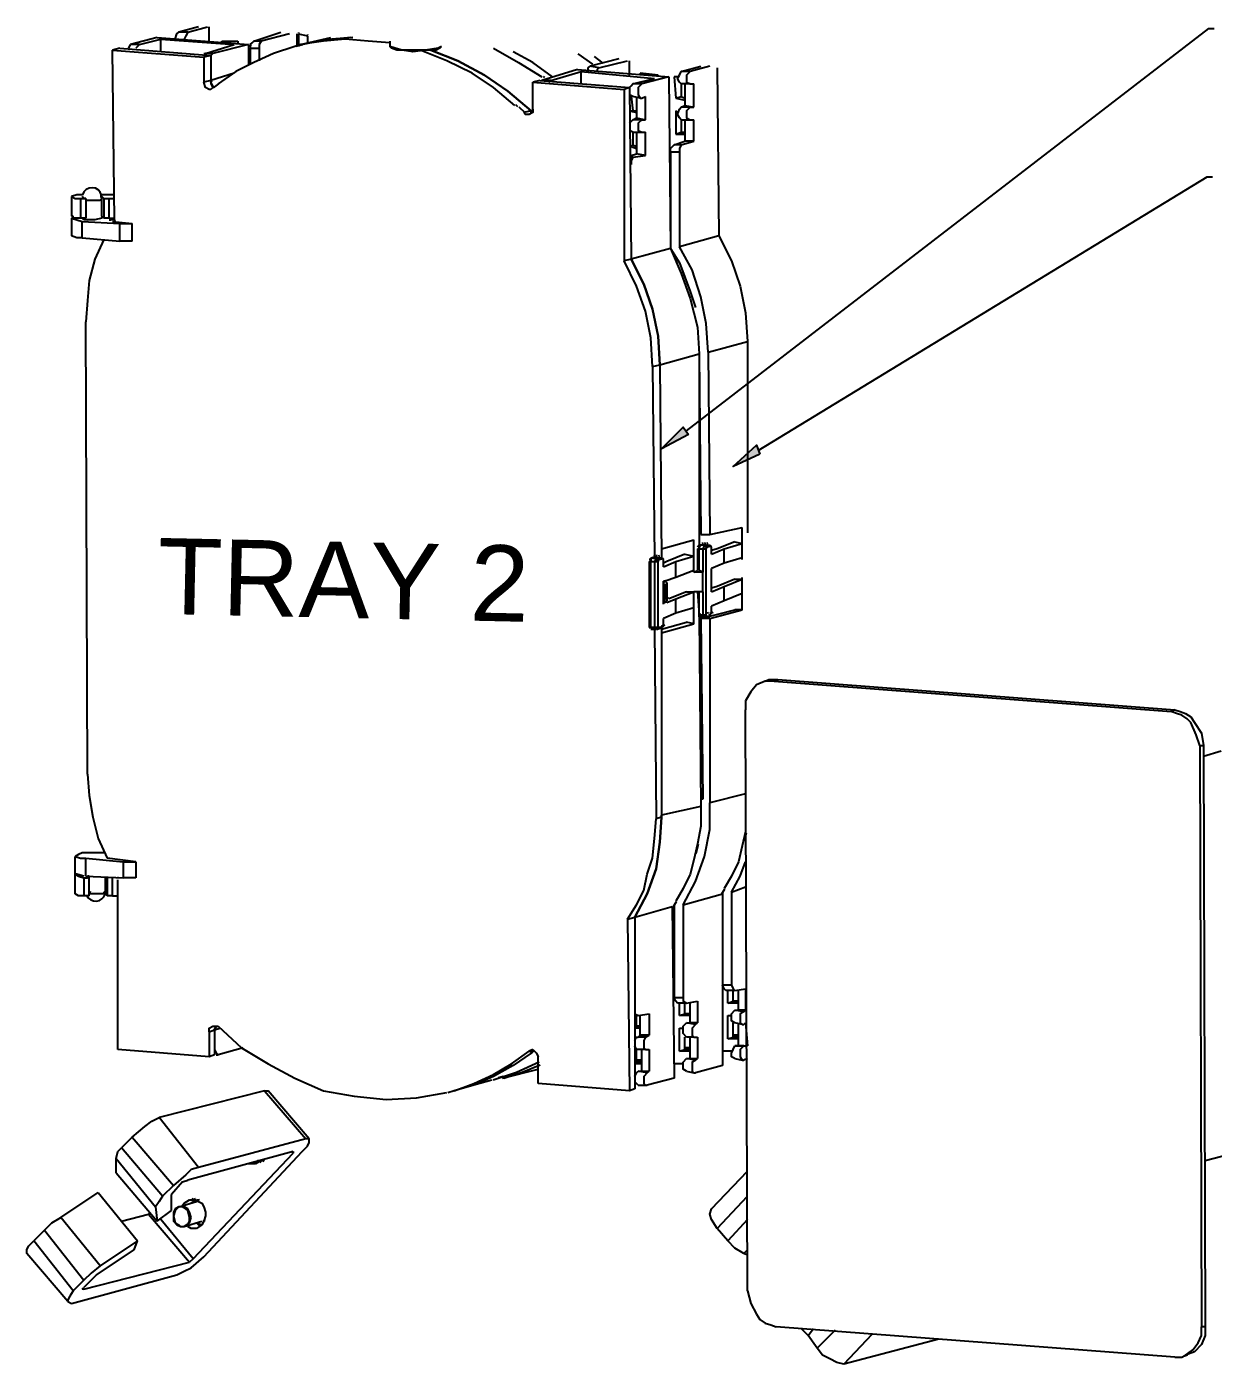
# Model space of a CAD drawing. Header units: inches. Extents: x 12170288 to 12174436, y -6358 to -3178.
# Drawn here: x 12172236.4 to 12172468.9, y -5588.9 to -5326.7 of the extents above; entities that cross this region are included whole.
import ezdxf

# ---------------------------------------------------------------- set-up
doc = ezdxf.new("R2010")
doc.units = ezdxf.units.IN
doc.header["$MEASUREMENT"] = 0
doc.layers.add('FDT STRUCTURE', color=7, linetype='Continuous')
doc.styles.get("Standard").update_dxf_attribs({"font": 'arial.ttf'})

msp = doc.modelspace()

# ---------------------------------------------------------------- hatches: boundary and pattern name
at = {"layer": 'FDT STRUCTURE'}
h = msp.add_hatch(color=1, dxfattribs=at)
h.dxf.hatch_style = 2
h.paths.add_polyline_path([(12172366.07, -5406.64), (12172360.82, -5409.45), (12172365.02, -5405.24)])
h = msp.add_hatch(color=3, dxfattribs=at)
h.dxf.hatch_style = 2
h.paths.add_polyline_path([(12172380.09, -5410.5), (12172374.84, -5412.95), (12172379.39, -5408.75)])

# ---------------------------------------------------------------- linework, layer by layer
for points in [[(12172261.99, -5328.84), (12172256.73, -5330.24)], [(12172258.48, -5330.24), (12172262.69, -5329.19)], [(12172261.99, -5328.84), (12172279.86, -5330.24)], [(12172262.69, -5331.65), (12172262.69, -5329.19)], [(12172262.69, -5329.19), (12172277.06, -5330.24)], [(12172265.49, -5329.19), (12172265.84, -5328.14), (12172266.19, -5327.79)], [(12172270.05, -5326.74), (12172266.19, -5327.79)], [(12172267.95, -5327.79), (12172266.19, -5327.79)], [(12172267.95, -5327.79), (12172267.6, -5328.49), (12172267.25, -5329.19)], [(12172267.95, -5327.79), (12172271.8, -5326.74)], [(12172272.15, -5329.54), (12172272.15, -5326.74)], [(12172280.91, -5329.54), (12172286.17, -5327.79)], [(12172287.92, -5328.14), (12172282.32, -5329.54)], [(12172289.32, -5328.14), (12172289.32, -5330.59)], [(12172289.68, -5327.89), (12172289.68, -5327.98)], [(12172289.68, -5328.14), (12172291.43, -5328.49)], [(12172289.68, -5328.14), (12172289.68, -5330.59)], [(12172290.03, -5330.24), (12172295.98, -5328.84)], [(12172307.55, -5329.89), (12172303.34, -5329.54), (12172298.79, -5329.19), (12172294.58, -5329.54), (12172290.03, -5330.24)], [(12172299.92, -5328.87), (12172295.17, -5329.3), (12172290.5, -5330.25)], [(12172300.28, -5328.86), (12172295.35, -5329.27), (12172290.51, -5330.25)], [(12172291.43, -5328.24), (12172291.43, -5328.33)], [(12172291.43, -5328.49), (12172291.43, -5329.89)], [(12172254.63, -5330.94), (12172253.23, -5331.3)], [(12172253.58, -5364.59), (12172253.23, -5331.3)], [(12172253.23, -5331.3), (12172271.1, -5332.7)], [(12172254.63, -5330.94), (12172272.5, -5332.35)], [(12172256.38, -5330.94), (12172256.73, -5330.24)], [(12172258.48, -5330.24), (12172256.73, -5330.24)], [(12172258.48, -5330.24), (12172258.13, -5330.59), (12172257.78, -5330.94)], [(12172271.45, -5332), (12172277.06, -5330.24)], [(12172279.86, -5330.24), (12172272.85, -5332)], [(12172288.97, -5330.59), (12172284.77, -5332), (12172280.91, -5333.75), (12172277.41, -5335.5), (12172273.9, -5337.95)], [(12172274.61, -5329.54), (12172277.76, -5329.54)], [(12172274.61, -5329.89), (12172274.61, -5329.54)], [(12172275.66, -5329.89), (12172275.66, -5329.54)], [(12172276.36, -5329.89), (12172276.36, -5329.54)], [(12172277.76, -5329.54), (12172277.76, -5329.89)], [(12172279.86, -5330.24), (12172279.86, -5334.1)], [(12172280.21, -5330.24), (12172280.56, -5329.89), (12172280.91, -5329.54)], [(12172280.26, -5330.27), (12172280.21, -5330.78)], [(12172280.21, -5330.94), (12172281.97, -5330.94)], [(12172280.21, -5330.94), (12172280.21, -5334.1)], [(12172282.32, -5329.54), (12172280.91, -5329.54)], [(12172282.32, -5329.54), (12172281.97, -5330.24), (12172281.97, -5330.94)], [(12172281.97, -5330.94), (12172281.97, -5333.4)], [(12172290.21, -5330.25), (12172288.94, -5330.61)], [(12172290.43, -5330.29), (12172289.16, -5330.6)], [(12172307.55, -5329.54), (12172307.55, -5330.59)], [(12172307.9, -5330.94), (12172307.55, -5330.59)], [(12172317.01, -5330.94), (12172314.56, -5331.3), (12172312.1, -5331.3), (12172310, -5331.3), (12172308.6, -5330.94), (12172307.55, -5330.59)], [(12172316.66, -5331.3), (12172314.56, -5331.3), (12172312.1, -5331.65), (12172310, -5331.3), (12172308.95, -5331.3), (12172307.9, -5330.94)], [(12172332.08, -5342.16), (12172327.87, -5338.65), (12172323.67, -5335.85), (12172318.76, -5333.4), (12172313.51, -5331.3)], [(12172315.61, -5331.3), (12172320.87, -5333.4), (12172326.12, -5336.2), (12172330.68, -5339.36), (12172335.23, -5343.21)], [(12172335.23, -5343.21), (12172330.68, -5339.36), (12172326.12, -5336.2), (12172320.87, -5333.4), (12172315.61, -5331.3)], [(12172317.36, -5330.94), (12172316.66, -5331.3)], [(12172317.71, -5330.59), (12172317.01, -5330.94)], [(12172317.36, -5330.94), (12172317.71, -5330.59)], [(12172327.87, -5330.94), (12172332.78, -5333.75), (12172337.34, -5336.55)], [(12172339.44, -5336.55), (12172335.58, -5333.75), (12172331.73, -5331.65)], [(12172271.1, -5332), (12172271.45, -5332)], [(12172272.5, -5332.35), (12172271.1, -5332.7)], [(12172271.1, -5332.7), (12172271.1, -5337.6)], [(12172272.85, -5332), (12172271.45, -5332)], [(12172272.85, -5332), (12172272.5, -5332.35)], [(12172272.5, -5332.35), (12172272.5, -5337.25)], [(12172272.5, -5332.35), (12172272.5, -5333.4)], [(12172347.35, -5334.07), (12172344.49, -5332.07)], [(12172346.45, -5335.5), (12172346.45, -5334.8), (12172346.8, -5334.45)], [(12172352.41, -5333.05), (12172346.8, -5334.45)], [(12172348.55, -5334.8), (12172346.8, -5334.45)], [(12172349.39, -5333.85), (12172347.65, -5332.6)], [(12172348.55, -5334.8), (12172354.16, -5333.4)], [(12172354.51, -5336.2), (12172354.51, -5333.4)], [(12172364.67, -5335.5), (12172368.53, -5334.45)], [(12172370.28, -5334.45), (12172366.42, -5335.5)], [(12172277.06, -5335.85), (12172272.5, -5337.25)], [(12172272.5, -5337.15), (12172272.59, -5337.58)], [(12172344.35, -5335.15), (12172337.34, -5337.25)], [(12172337.94, -5336.66), (12172337.67, -5336.46)], [(12172339.09, -5337.25), (12172345.05, -5335.5)], [(12172344.35, -5335.15), (12172362.22, -5336.55)], [(12172345.05, -5335.5), (12172359.42, -5336.9)], [(12172345.05, -5337.95), (12172345.05, -5335.5)], [(12172348.55, -5334.8), (12172348.2, -5335.15), (12172348.2, -5335.5)], [(12172355.21, -5337.95), (12172359.42, -5336.9)], [(12172360.12, -5336.2), (12172356.61, -5335.85)], [(12172356.61, -5335.85), (12172356.61, -5336.2)], [(12172362.22, -5336.55), (12172356.96, -5337.95)], [(12172358.01, -5335.85), (12172358.01, -5336.2)], [(12172360.12, -5336.55), (12172360.12, -5336.2)], [(12172362.22, -5336.55), (12172362.57, -5370.2)], [(12172363.97, -5336.55), (12172363.27, -5336.55)], [(12172363.27, -5336.55), (12172363.62, -5340.76)], [(12172363.97, -5336.9), (12172364.32, -5336.2), (12172364.67, -5335.5)], [(12172364.67, -5337.95), (12172364.32, -5337.6), (12172363.97, -5336.9)], [(12172366.42, -5335.5), (12172364.67, -5335.5)], [(12172366.42, -5335.5), (12172365.72, -5336.2), (12172365.72, -5336.9)], [(12172365.72, -5336.9), (12172365.72, -5337.6), (12172366.42, -5337.95)], [(12172371.68, -5334.8), (12172372.03, -5367.74)], [(12172272.5, -5337.25), (12172271.1, -5337.6)], [(12172272.5, -5339.01), (12172272.15, -5339.01), (12172271.45, -5338.65), (12172271.1, -5337.6)], [(12172272.5, -5337.25), (12172272.5, -5337.95), (12172272.85, -5338.65)], [(12172272.85, -5338.3), (12172272.5, -5337.6)], [(12172272.85, -5338.65), (12172272.5, -5339.01)], [(12172273.2, -5338.65), (12172272.85, -5338.3)], [(12172273.98, -5337.9), (12172272.97, -5338.68)], [(12172273.08, -5338.47), (12172273.29, -5338.58)], [(12172336.99, -5337.25), (12172335.58, -5337.6)], [(12172335.58, -5337.6), (12172353.46, -5339.01)], [(12172335.58, -5342.86), (12172335.58, -5337.6)], [(12172336.99, -5337.25), (12172354.51, -5338.65)], [(12172339.09, -5337.25), (12172337.34, -5337.25)], [(12172339.09, -5337.25), (12172338.74, -5337.6)], [(12172354.51, -5338.65), (12172353.46, -5339.01)], [(12172353.46, -5339.01), (12172353.46, -5372.65)], [(12172354.51, -5338.65), (12172354.86, -5338.3)], [(12172354.51, -5338.65), (12172354.86, -5372.3)], [(12172354.86, -5338.3), (12172355.21, -5337.95)], [(12172356.96, -5337.95), (12172355.21, -5337.95)], [(12172356.96, -5337.95), (12172356.26, -5338.65), (12172356.26, -5339.36)], [(12172356.26, -5339.36), (12172356.26, -5340.06), (12172356.61, -5340.76)], [(12172366.42, -5337.95), (12172364.67, -5337.95)], [(12172364.67, -5337.95), (12172364.67, -5340.41)], [(12172365.37, -5337.95), (12172365.37, -5342.16)], [(12172366.42, -5337.95), (12172367.13, -5337.95)], [(12172367.13, -5342.51), (12172367.13, -5337.95)], [(12172332.66, -5342.43), (12172332.26, -5342.07)], [(12172355.21, -5340.41), (12172354.51, -5340.06)], [(12172354.86, -5340.41), (12172355.21, -5343.21)], [(12172356.61, -5340.76), (12172355.21, -5340.41)], [(12172355.91, -5340.41), (12172355.91, -5344.61)], [(12172356.61, -5340.76), (12172356.96, -5340.76)], [(12172356.96, -5340.76), (12172357.66, -5340.41)], [(12172357.66, -5344.96), (12172357.66, -5340.41)], [(12172363.62, -5340.76), (12172364.67, -5340.41)], [(12172363.62, -5340.76), (12172365.37, -5341.11)], [(12172364.67, -5340.41), (12172365.37, -5340.76)], [(12172364.67, -5342.51), (12172365.37, -5342.16)], [(12172365.37, -5342.16), (12172367.13, -5342.51)], [(12172334.06, -5343.59), (12172332.89, -5342.52)], [(12172335.23, -5343.21), (12172333.83, -5343.56)], [(12172334.88, -5343.91), (12172334.18, -5343.91), (12172333.83, -5343.56)], [(12172335.58, -5342.86), (12172335.58, -5343.56), (12172334.88, -5343.91)], [(12172335.58, -5343.21), (12172335.23, -5343.21)], [(12172335.23, -5343.21), (12172335.23, -5343.56)], [(12172335.23, -5343.56), (12172335.23, -5343.21)], [(12172354.51, -5343.21), (12172355.21, -5343.21)], [(12172354.51, -5343.21), (12172355.91, -5343.56)], [(12172354.51, -5345.66), (12172354.86, -5345.31), (12172355.21, -5344.96)], [(12172355.21, -5343.21), (12172355.91, -5343.21)], [(12172355.21, -5344.96), (12172355.91, -5344.61)], [(12172356.96, -5344.96), (12172355.21, -5344.96)], [(12172355.91, -5344.61), (12172357.66, -5344.96)], [(12172356.96, -5344.96), (12172356.26, -5345.66), (12172356.26, -5346.36)], [(12172356.96, -5344.96), (12172357.66, -5344.96)], [(12172363.97, -5343.56), (12172363.62, -5343.21)], [(12172363.62, -5343.21), (12172363.62, -5347.77)], [(12172363.97, -5343.91), (12172364.32, -5342.86), (12172364.67, -5342.51)], [(12172364.67, -5344.96), (12172364.32, -5344.61), (12172363.97, -5343.91)], [(12172366.42, -5342.51), (12172364.67, -5342.51)], [(12172364.67, -5344.96), (12172366.42, -5344.96)], [(12172364.67, -5344.96), (12172364.67, -5347.42)], [(12172365.37, -5344.96), (12172365.37, -5349.17)], [(12172366.42, -5342.51), (12172365.72, -5343.21), (12172365.72, -5343.91)], [(12172365.72, -5343.91), (12172365.72, -5344.61), (12172366.42, -5344.96)], [(12172366.42, -5342.51), (12172367.13, -5342.51)], [(12172366.42, -5344.96), (12172367.13, -5344.96)], [(12172367.13, -5349.17), (12172367.13, -5344.96)], [(12172355.21, -5347.42), (12172354.51, -5347.07)], [(12172355.21, -5347.42), (12172356.96, -5347.42)], [(12172355.21, -5347.42), (12172355.21, -5349.87)], [(12172355.91, -5347.42), (12172355.91, -5351.62)], [(12172356.26, -5346.36), (12172356.26, -5347.07), (12172356.96, -5347.42)], [(12172356.96, -5347.42), (12172357.66, -5347.42)], [(12172357.66, -5351.97), (12172357.66, -5347.42)], [(12172363.62, -5347.77), (12172364.67, -5347.42)], [(12172364.67, -5347.42), (12172365.37, -5347.42)], [(12172354.86, -5350.22), (12172355.21, -5349.87)], [(12172354.86, -5350.22), (12172355.91, -5350.57)], [(12172355.21, -5349.87), (12172355.91, -5350.22)], [(12172362.57, -5351.27), (12172362.57, -5350.57), (12172363.27, -5349.87)], [(12172363.27, -5349.87), (12172365.37, -5349.17)], [(12172364.67, -5349.87), (12172363.27, -5349.87)], [(12172363.62, -5347.77), (12172365.37, -5347.77)], [(12172364.67, -5349.87), (12172364.32, -5350.57), (12172364.32, -5351.27)], [(12172364.67, -5349.87), (12172367.13, -5349.17)], [(12172367.13, -5349.17), (12172365.37, -5349.17)], [(12172354.86, -5351.97), (12172355.91, -5351.62)], [(12172355.21, -5352.32), (12172354.86, -5352.32)], [(12172355.21, -5352.32), (12172354.86, -5353.02), (12172354.86, -5353.72)], [(12172355.21, -5352.32), (12172357.66, -5351.97)], [(12172357.66, -5351.97), (12172355.91, -5351.62)], [(12172362.57, -5351.27), (12172364.32, -5351.27)], [(12172362.57, -5351.27), (12172362.57, -5370.2)], [(12172364.32, -5351.27), (12172364.32, -5369.85)], [(12172247.27, -5359.68), (12172246.22, -5359.68), (12172245.17, -5360.03)], [(12172245.17, -5360.03), (12172245.17, -5363.89)], [(12172245.17, -5360.03), (12172245.87, -5360.38), (12172246.92, -5360.38)], [(12172246.92, -5360.38), (12172246.92, -5364.24)], [(12172246.92, -5360.38), (12172247.97, -5360.38)], [(12172247.62, -5360.38), (12172247.27, -5360.03)], [(12172247.35, -5359.66), (12172247.32, -5359.78)], [(12172251.06, -5359.73), (12172250.81, -5359.15), (12172250.39, -5358.7), (12172249.85, -5358.4), (12172249.23, -5358.28), (12172248.61, -5358.37), (12172248.06, -5358.65), (12172247.62, -5359.09), (12172247.35, -5359.66)], [(12172247.97, -5360.38), (12172247.62, -5360.38)], [(12172247.97, -5360.38), (12172247.97, -5364.24)], [(12172247.97, -5360.73), (12172250.77, -5360.73)], [(12172248.04, -5360.69), (12172248.26, -5360.71)], [(12172253.58, -5359.68), (12172250.77, -5359.68)], [(12172250.77, -5360.03), (12172251.12, -5360.03)], [(12172250.77, -5360.73), (12172251.12, -5360.38)], [(12172251.12, -5360.12), (12172251.06, -5359.73)], [(12172251.12, -5363.89), (12172251.12, -5360.03)], [(12172251.12, -5360.03), (12172251.48, -5360.38)], [(12172251.48, -5360.38), (12172251.48, -5364.24)], [(12172251.48, -5360.38), (12172252.53, -5360.38)], [(12172252.53, -5364.24), (12172252.53, -5360.38)], [(12172252.53, -5360.38), (12172253.58, -5360.38)], [(12172245.52, -5363.89), (12172245.17, -5363.89)], [(12172245.17, -5364.24), (12172245.17, -5367.74)], [(12172245.52, -5364.24), (12172245.17, -5364.24)], [(12172245.17, -5364.24), (12172246.22, -5364.59), (12172247.27, -5364.94)], [(12172245.52, -5364.24), (12172245.52, -5363.89)], [(12172246.92, -5364.24), (12172245.52, -5364.24)], [(12172247.97, -5364.24), (12172246.92, -5364.24)], [(12172247.62, -5364.59), (12172247.27, -5364.24)], [(12172247.27, -5368.09), (12172247.27, -5364.94)], [(12172247.27, -5364.94), (12172254.63, -5365.29)], [(12172247.97, -5364.59), (12172247.62, -5364.59)], [(12172251.12, -5364.24), (12172249.72, -5364.59), (12172247.97, -5364.59)], [(12172248, -5364.54), (12172248.26, -5364.57)], [(12172251.12, -5363.89), (12172251.12, -5364.24)], [(12172251.48, -5364.24), (12172251.12, -5363.89)], [(12172252.53, -5364.24), (12172251.48, -5364.24)], [(12172252.53, -5364.24), (12172253.58, -5364.24)], [(12172253.58, -5364.59), (12172252.53, -5364.59)], [(12172252.53, -5364.59), (12172252.88, -5364.59)], [(12172252.88, -5364.24), (12172252.88, -5364.59)], [(12172252.88, -5364.24), (12172252.88, -5364.59)], [(12172252.88, -5364.59), (12172252.88, -5364.24)], [(12172253.23, -5364.94), (12172257.08, -5365.29)], [(12172253.71, -5364.58), (12172253.48, -5364.95)], [(12172254.63, -5365.29), (12172257.08, -5365.29)], [(12172254.63, -5368.79), (12172254.63, -5365.29)], [(12172257.08, -5368.79), (12172257.08, -5365.29)], [(12172247.27, -5368.09), (12172246.22, -5368.09), (12172245.17, -5367.74)], [(12172247.27, -5368.09), (12172254.63, -5368.79)], [(12172251.48, -5368.44), (12172249.72, -5372.3), (12172248.67, -5376.5), (12172248.32, -5380.36), (12172247.97, -5384.56)], [(12172372.03, -5367.74), (12172364.32, -5369.85)], [(12172372.03, -5367.74), (12172374.49, -5372.65), (12172376.24, -5377.56), (12172377.29, -5382.81), (12172377.64, -5388.42)], [(12172257.08, -5368.79), (12172254.63, -5368.79)], [(12172362.57, -5370.2), (12172354.86, -5372.3)], [(12172362.57, -5370.2), (12172364.32, -5373), (12172365.37, -5375.8), (12172366.42, -5378.61), (12172367.48, -5381.76)], [(12172362.57, -5370.2), (12172364.67, -5375.1), (12172366.42, -5380.01), (12172367.83, -5385.62), (12172368.18, -5390.87)], [(12172369.93, -5390.52), (12172369.58, -5384.92), (12172368.53, -5379.66), (12172366.78, -5374.4), (12172364.32, -5369.85)], [(12172354.86, -5372.3), (12172353.46, -5372.65)], [(12172359.07, -5393.33), (12172358.71, -5387.72), (12172357.66, -5382.46), (12172355.91, -5377.56), (12172353.46, -5372.65)], [(12172354.86, -5372.3), (12172357.31, -5377.21), (12172359.07, -5382.11), (12172360.12, -5387.37), (12172360.47, -5392.98)], [(12172360.47, -5392.98), (12172360.12, -5387.37), (12172359.07, -5382.11), (12172357.31, -5377.21), (12172354.86, -5372.3)], [(12172248.32, -5473.23), (12172247.97, -5384.56)], [(12172368.51, -5442), (12172368.59, -5442.03)], [(12172381.14, -5455.01), (12172379.39, -5455.71), (12172378.34, -5457.11), (12172377.29, -5458.86), (12172377.29, -5460.61)], [(12172381.14, -5455.01), (12172381.84, -5454.66)], [(12172382.9, -5455.01), (12172381.14, -5455.01)], [(12172381.84, -5454.66), (12172383.6, -5454.66)], [(12172382.9, -5455.01), (12172383.6, -5454.66)], [(12172382.9, -5455.01), (12172460.7, -5460.96)], [(12172383.6, -5454.66), (12172461.4, -5460.61)], [(12172377.64, -5574.51), (12172377.29, -5460.61)], [(12172461.4, -5460.61), (12172460.7, -5460.96)], [(12172466.3, -5467.62), (12172465.6, -5465.52), (12172464.55, -5463.07), (12172463.85, -5462.37), (12172462.8, -5461.66), (12172461.75, -5461.31), (12172460.7, -5460.96)], [(12172461.4, -5460.61), (12172462.45, -5460.96), (12172463.5, -5461.31), (12172464.55, -5462.02), (12172465.25, -5463.07), (12172466.66, -5465.17), (12172467.01, -5467.62)], [(12172466.3, -5467.62), (12172467.01, -5467.62)], [(12172466.3, -5467.62), (12172466.66, -5581.52)], [(12172467.01, -5467.62), (12172467.36, -5581.52)], [(12172467.01, -5469.73), (12172470.51, -5468.67)], [(12172248.32, -5473.23), (12172248.67, -5477.44), (12172249.37, -5481.64), (12172250.42, -5485.85), (12172252.18, -5489.7)], [(12172360.82, -5481.64), (12172360.82, -5481.29)], [(12172365.02, -5498.81), (12172367.48, -5494.26), (12172369.23, -5489.35), (12172370.28, -5484.09), (12172370.28, -5478.84)], [(12172368.53, -5479.54), (12172368.53, -5483.39), (12172367.83, -5486.9)], [(12172360.82, -5481.64), (12172360.47, -5486.55), (12172359.77, -5491.8), (12172358.01, -5496.71), (12172355.56, -5501.27)], [(12172355.56, -5501.27), (12172358.01, -5496.71), (12172359.77, -5491.8), (12172360.47, -5486.55), (12172360.82, -5481.64)], [(12172359.07, -5489.7), (12172359.42, -5485.85), (12172359.77, -5481.99)], [(12172377.29, -5484.44), (12172376.59, -5487.25), (12172375.89, -5490.4), (12172374.49, -5493.21), (12172373.08, -5495.66)], [(12172377.06, -5486.31), (12172377.47, -5484.71)], [(12172251.83, -5488.65), (12172248.67, -5488.65), (12172247.27, -5488.65), (12172246.57, -5489), (12172245.87, -5489.35)], [(12172367.83, -5486.9), (12172367.13, -5490.05), (12172366.42, -5492.86), (12172365.02, -5495.66), (12172363.62, -5498.11)], [(12172367.6, -5488.77), (12172368.06, -5486.93)], [(12172245.87, -5492.51), (12172245.87, -5489.35)], [(12172245.87, -5489.35), (12172246.92, -5489.7), (12172247.97, -5489.7)], [(12172247.97, -5489.7), (12172255.33, -5490.4)], [(12172247.97, -5493.21), (12172247.97, -5489.7)], [(12172257.78, -5490.4), (12172252.18, -5489.7)], [(12172255.33, -5490.4), (12172257.78, -5490.4)], [(12172255.33, -5490.4), (12172255.33, -5493.56)], [(12172257.78, -5490.4), (12172257.78, -5493.56)], [(12172354.16, -5501.62), (12172355.91, -5498.81), (12172357.31, -5496.01), (12172358.01, -5492.86), (12172359.07, -5489.7)], [(12172374.49, -5496.36), (12172376.24, -5493.21), (12172377.29, -5490.4)], [(12172245.87, -5492.86), (12172245.87, -5492.51)], [(12172245.87, -5496.71), (12172245.87, -5492.86)], [(12172246.22, -5492.86), (12172245.87, -5492.86)], [(12172246.22, -5492.86), (12172245.87, -5492.86)], [(12172245.87, -5492.86), (12172246.57, -5493.21), (12172247.62, -5493.56)], [(12172247.62, -5493.21), (12172246.22, -5492.86)], [(12172247.62, -5493.56), (12172247.62, -5497.06)], [(12172247.62, -5493.56), (12172248.32, -5493.56)], [(12172247.97, -5493.21), (12172255.33, -5493.56)], [(12172248.67, -5493.21), (12172248.32, -5493.21)], [(12172248.32, -5493.56), (12172248.67, -5493.21)], [(12172248.67, -5497.06), (12172248.67, -5493.21)], [(12172251.83, -5496.71), (12172251.83, -5493.56)], [(12172252.18, -5493.56), (12172252.18, -5497.06)], [(12172253.23, -5497.06), (12172253.23, -5493.56)], [(12172254.12, -5493.34), (12172254.22, -5493.51)], [(12172254.28, -5527.2), (12172254.28, -5493.91)], [(12172257.78, -5493.56), (12172255.33, -5493.56)], [(12172247.62, -5497.06), (12172246.57, -5497.06), (12172245.87, -5496.71)], [(12172248.67, -5497.06), (12172247.62, -5497.06)], [(12172248.18, -5497.06), (12172248.52, -5497.53), (12172248.97, -5497.87), (12172249.5, -5498.07), (12172250.07, -5498.1), (12172250.64, -5497.97), (12172251.12, -5497.67), (12172251.5, -5497.25), (12172251.75, -5496.73)], [(12172251.48, -5496.71), (12172248.67, -5496.71)], [(12172248.74, -5496.32), (12172248.96, -5496.34)], [(12172251.83, -5496.36), (12172251.48, -5496.36)], [(12172251.48, -5496.36), (12172251.48, -5496.71)], [(12172251.83, -5496.71), (12172251.48, -5496.71)], [(12172251.75, -5496.73), (12172251.81, -5496.44)], [(12172252.18, -5497.06), (12172251.83, -5496.71)], [(12172252.53, -5497.06), (12172252.18, -5497.06)], [(12172253.23, -5497.06), (12172252.53, -5497.06)], [(12172253.23, -5497.06), (12172254.28, -5497.06)], [(12172365.02, -5498.81), (12172372.73, -5496.71)], [(12172372.61, -5496.71), (12172373.22, -5495.7)], [(12172372.73, -5496.36), (12172372.73, -5514.58)], [(12172372.73, -5496.71), (12172372.73, -5530.35)], [(12172374.49, -5496.36), (12172377.29, -5495.31)], [(12172374.49, -5496.36), (12172374.49, -5514.58)], [(12172355.56, -5501.27), (12172362.92, -5499.16)], [(12172362.92, -5499.16), (12172363.27, -5532.81)], [(12172363.14, -5499.17), (12172363.76, -5498.16)], [(12172363.27, -5498.81), (12172363.27, -5517.04)], [(12172365.02, -5498.81), (12172365.02, -5517.04)], [(12172354.16, -5501.62), (12172355.56, -5501.27)], [(12172354.16, -5501.62), (12172354.51, -5535.26)], [(12172355.56, -5501.27), (12172355.56, -5534.91)], [(12172374.49, -5514.58), (12172372.73, -5514.58)], [(12172373.43, -5515.64), (12172373.08, -5515.28), (12172372.73, -5514.58)], [(12172374.49, -5514.58), (12172374.84, -5515.28), (12172375.19, -5515.64)], [(12172375.19, -5515.64), (12172377.29, -5515.28)], [(12172377.29, -5515.28), (12172377.29, -5519.49)], [(12172365.02, -5517.04), (12172363.27, -5517.04)], [(12172363.97, -5518.09), (12172363.62, -5517.74), (12172363.27, -5517.04)], [(12172365.02, -5517.04), (12172365.02, -5517.74), (12172365.72, -5518.09)], [(12172365.72, -5518.09), (12172367.83, -5517.74)], [(12172367.83, -5517.74), (12172367.83, -5521.94)], [(12172375.19, -5515.64), (12172373.43, -5515.64)], [(12172373.78, -5518.09), (12172373.78, -5515.64)], [(12172373.78, -5518.09), (12172374.84, -5517.74)], [(12172374.84, -5517.74), (12172374.84, -5515.64)], [(12172375.89, -5517.74), (12172374.84, -5517.74)], [(12172375.89, -5519.49), (12172375.89, -5515.64)], [(12172355.56, -5519.49), (12172355.56, -5520.19), (12172356.26, -5520.54)], [(12172356.26, -5520.54), (12172355.56, -5520.54)], [(12172355.91, -5522.64), (12172355.91, -5520.54)], [(12172356.26, -5520.54), (12172358.36, -5520.19)], [(12172356.61, -5524.4), (12172356.61, -5520.54)], [(12172358.36, -5520.19), (12172358.36, -5524.4)], [(12172365.72, -5518.09), (12172363.97, -5518.09)], [(12172364.32, -5520.54), (12172364.32, -5518.09)], [(12172364.32, -5520.54), (12172365.37, -5520.19)], [(12172366.42, -5520.54), (12172364.32, -5520.54)], [(12172365.37, -5520.19), (12172365.37, -5518.09)], [(12172366.42, -5520.19), (12172365.37, -5520.19)], [(12172366.42, -5521.94), (12172366.42, -5518.09)], [(12172375.89, -5518.09), (12172373.78, -5518.09)], [(12172373.78, -5520.54), (12172374.49, -5520.54)], [(12172373.78, -5525.1), (12172373.78, -5520.54)], [(12172374.49, -5520.89), (12172374.49, -5520.19), (12172375.19, -5519.49)], [(12172375.19, -5519.49), (12172375.89, -5519.49)], [(12172376.94, -5519.84), (12172375.19, -5519.49)], [(12172377.29, -5519.49), (12172375.89, -5519.49)], [(12172376.94, -5519.84), (12172376.24, -5520.19), (12172376.24, -5521.24)], [(12172376.94, -5519.84), (12172377.29, -5519.49)], [(12172272.15, -5523.7), (12172272.15, -5522.99), (12172272.85, -5522.64)], [(12172272.85, -5522.64), (12172273.55, -5522.64), (12172273.9, -5522.64)], [(12172273.55, -5522.64), (12172273.2, -5523.35)], [(12172273.2, -5523.35), (12172273.55, -5522.64)], [(12172273.2, -5523.35), (12172274.26, -5522.99)], [(12172273.9, -5522.64), (12172278.46, -5526.85), (12172283.72, -5530), (12172288.97, -5532.81), (12172294.58, -5535.26), (12172300.54, -5536.31), (12172306.85, -5537.01), (12172312.81, -5536.66), (12172318.76, -5535.61)], [(12172355.56, -5522.99), (12172355.91, -5522.64)], [(12172356.61, -5522.99), (12172355.56, -5522.99)], [(12172356.61, -5522.64), (12172355.91, -5522.64)], [(12172364.32, -5522.99), (12172365.02, -5522.99)], [(12172364.32, -5527.55), (12172364.32, -5522.99)], [(12172365.02, -5523.35), (12172365.02, -5522.64), (12172365.72, -5521.94)], [(12172365.72, -5521.94), (12172366.42, -5521.94)], [(12172367.48, -5522.29), (12172365.72, -5521.94)], [(12172367.83, -5521.94), (12172366.42, -5521.94)], [(12172367.48, -5522.29), (12172366.78, -5522.99), (12172366.78, -5523.7)], [(12172367.48, -5522.29), (12172367.83, -5521.94)], [(12172375.19, -5521.94), (12172374.49, -5521.59), (12172374.49, -5520.89)], [(12172374.84, -5524.75), (12172374.84, -5521.94)], [(12172376.59, -5522.29), (12172375.19, -5521.94)], [(12172375.89, -5526.5), (12172375.89, -5522.29)], [(12172376.24, -5521.24), (12172376.24, -5521.94), (12172376.59, -5522.29)], [(12172376.59, -5522.29), (12172376.94, -5522.29)], [(12172376.94, -5522.29), (12172377.29, -5521.94)], [(12172377.29, -5521.94), (12172377.64, -5526.5)], [(12172272.15, -5523.7), (12172273.2, -5523.35)], [(12172272.15, -5523.7), (12172272.15, -5528.6)], [(12172273.2, -5523.35), (12172273.2, -5528.25)], [(12172355.56, -5525.45), (12172355.91, -5524.75), (12172356.26, -5524.75)], [(12172356.26, -5524.75), (12172356.61, -5524.4)], [(12172357.66, -5524.75), (12172356.26, -5524.75)], [(12172358.36, -5524.4), (12172356.61, -5524.4)], [(12172357.66, -5524.75), (12172357.31, -5525.45), (12172357.31, -5526.15)], [(12172357.66, -5524.75), (12172358.36, -5524.4)], [(12172365.72, -5524.75), (12172365.02, -5524.05), (12172365.02, -5523.35)], [(12172365.37, -5527.2), (12172365.37, -5524.75)], [(12172367.13, -5524.75), (12172365.72, -5524.75)], [(12172366.42, -5528.95), (12172366.42, -5524.75)], [(12172366.78, -5523.7), (12172366.78, -5524.4), (12172367.13, -5524.75)], [(12172367.13, -5524.75), (12172367.48, -5524.75)], [(12172367.48, -5524.75), (12172367.83, -5524.75)], [(12172367.83, -5524.75), (12172367.83, -5528.95)], [(12172373.78, -5525.1), (12172374.84, -5524.75)], [(12172375.89, -5525.1), (12172373.78, -5525.1)], [(12172375.89, -5524.4), (12172374.84, -5524.4)], [(12172375.89, -5524.75), (12172374.84, -5524.75)], [(12172272.15, -5528.6), (12172254.28, -5527.2)], [(12172273.2, -5528.25), (12172272.15, -5528.6)], [(12172273.2, -5527.2), (12172273.55, -5527.9)], [(12172273.55, -5527.9), (12172273.9, -5528.25)], [(12172273.55, -5528.25), (12172273.9, -5528.25)], [(12172278.81, -5526.85), (12172273.9, -5528.25)], [(12172320.16, -5535.26), (12172324.02, -5533.86), (12172327.87, -5532.11), (12172331.38, -5530), (12172334.88, -5527.55)], [(12172335.23, -5527.9), (12172331.73, -5530.35), (12172327.87, -5532.46), (12172324.02, -5534.21), (12172320.16, -5535.26)], [(12172335.58, -5527.2), (12172334.88, -5527.55)], [(12172334.88, -5527.55), (12172335.23, -5527.55)], [(12172335.18, -5527.94), (12172335.5, -5527.7)], [(12172335.23, -5527.55), (12172335.58, -5527.2)], [(12172335.5, -5527.7), (12172335.87, -5527.41)], [(12172335.58, -5527.2), (12172335.94, -5527.55)], [(12172335.94, -5527.55), (12172336.29, -5527.9), (12172336.64, -5528.6)], [(12172355.91, -5527.2), (12172355.56, -5526.5)], [(12172357.66, -5527.2), (12172355.91, -5527.2)], [(12172355.91, -5529.65), (12172355.91, -5527.2)], [(12172356.96, -5531.41), (12172356.96, -5527.2)], [(12172357.31, -5526.15), (12172357.31, -5526.85), (12172357.66, -5527.2)], [(12172357.66, -5527.2), (12172358.36, -5527.2)], [(12172358.36, -5527.2), (12172358.36, -5531.41)], [(12172364.32, -5527.55), (12172365.37, -5527.2)], [(12172366.42, -5527.55), (12172364.32, -5527.55)], [(12172366.42, -5526.85), (12172365.37, -5526.85)], [(12172366.42, -5527.2), (12172365.37, -5527.2)], [(12172374.49, -5527.55), (12172372.73, -5527.55)], [(12172374.49, -5527.9), (12172374.84, -5527.2), (12172375.19, -5526.5)], [(12172375.19, -5528.95), (12172374.49, -5528.6), (12172374.49, -5527.9)], [(12172375.19, -5526.5), (12172375.89, -5526.5)], [(12172376.94, -5526.5), (12172375.19, -5526.5)], [(12172375.89, -5526.5), (12172377.64, -5526.5)], [(12172376.94, -5526.5), (12172376.24, -5527.2), (12172376.24, -5528.25)], [(12172376.24, -5528.25), (12172376.24, -5528.6), (12172376.59, -5529.3)], [(12172376.94, -5526.5), (12172377.64, -5526.5)], [(12172327.81, -5533.13), (12172332.4, -5531.64), (12172336.8, -5529.64)], [(12172329.63, -5532.81), (12172336.64, -5531.06)], [(12172329.9, -5532.79), (12172333.52, -5531.66), (12172337.04, -5530.21)], [(12172336.64, -5533.86), (12172336.64, -5528.6)], [(12172355.56, -5529.65), (12172355.91, -5529.65)], [(12172356.96, -5530), (12172355.56, -5530)], [(12172356.96, -5529.3), (12172355.91, -5529.3)], [(12172356.96, -5529.65), (12172355.91, -5529.65)], [(12172365.02, -5530), (12172363.27, -5530)], [(12172365.02, -5530.35), (12172365.02, -5529.65), (12172365.72, -5528.95)], [(12172365.72, -5531.41), (12172365.02, -5531.06), (12172365.02, -5530.35)], [(12172365.72, -5528.95), (12172366.42, -5528.95)], [(12172367.48, -5529.3), (12172365.72, -5528.95)], [(12172366.42, -5528.95), (12172367.83, -5528.95)], [(12172367.48, -5529.3), (12172366.78, -5529.65), (12172366.78, -5530.7)], [(12172366.78, -5530.7), (12172366.78, -5531.41), (12172367.13, -5531.76)], [(12172367.48, -5529.3), (12172367.83, -5528.95)], [(12172372.73, -5530.35), (12172367.48, -5531.76)], [(12172375.19, -5528.95), (12172376.59, -5529.3)], [(12172376.59, -5529.3), (12172376.94, -5529.3)], [(12172377.64, -5528.95), (12172376.94, -5529.3)], [(12172321.22, -5534.91), (12172327.52, -5533.16)], [(12172328.86, -5532.69), (12172329.79, -5532.45)], [(12172355.56, -5532.46), (12172355.91, -5531.76), (12172356.26, -5531.41)], [(12172356.26, -5534.21), (12172355.56, -5533.51)], [(12172356.26, -5531.41), (12172356.96, -5531.41)], [(12172358.01, -5531.76), (12172356.26, -5531.41)], [(12172356.96, -5531.41), (12172358.36, -5531.41)], [(12172358.01, -5531.76), (12172357.31, -5532.46), (12172357.31, -5533.16)], [(12172357.31, -5533.16), (12172357.31, -5533.86), (12172357.66, -5534.21)], [(12172358.01, -5531.76), (12172358.36, -5531.41)], [(12172363.27, -5532.81), (12172358.01, -5534.21)], [(12172365.72, -5531.41), (12172367.13, -5531.76)], [(12172367.13, -5531.76), (12172367.48, -5531.76)], [(12172283.02, -5535.26), (12172262.34, -5540.52)], [(12172283.02, -5535.26), (12172291.08, -5544.72)], [(12172283.02, -5535.26), (12172283.72, -5535.26)], [(12172291.78, -5544.72), (12172283.72, -5535.26)], [(12172318.93, -5535.61), (12172320.19, -5535.25)], [(12172354.51, -5535.26), (12172336.64, -5533.86)], [(12172355.56, -5534.91), (12172354.51, -5535.26)], [(12172356.26, -5534.21), (12172357.66, -5534.21)], [(12172357.66, -5534.21), (12172358.01, -5534.21)], [(12172257.08, -5544.37), (12172259.54, -5542.27), (12172260.94, -5541.22), (12172262.34, -5540.52)], [(12172270.05, -5550.33), (12172262.34, -5540.52)], [(12172467.36, -5548.93), (12172490.14, -5542.97)], [(12172253.93, -5548.58), (12172254.28, -5547.18), (12172254.98, -5546.48)], [(12172257.08, -5544.37), (12172254.98, -5546.48)], [(12172263.04, -5555.94), (12172254.98, -5546.48)], [(12172257.08, -5544.37), (12172265.14, -5553.83)], [(12172291.08, -5544.72), (12172270.05, -5550.33)], [(12172290.38, -5547.18), (12172291.43, -5546.12), (12172291.78, -5545.42), (12172291.78, -5544.72)], [(12172291.78, -5544.72), (12172291.08, -5544.72)], [(12172253.93, -5548.58), (12172261.64, -5558.04)], [(12172253.93, -5551.38), (12172253.93, -5548.58)], [(12172288.62, -5547.18), (12172267.95, -5552.78)], [(12172269, -5568.2), (12172288.62, -5547.53)], [(12172271.1, -5567.85), (12172290.38, -5547.18)], [(12172282.32, -5548.93), (12172281.26, -5549.63)], [(12172281.61, -5548.93), (12172282.32, -5548.93)], [(12172281.61, -5548.93), (12172282.32, -5549.28)], [(12172281.97, -5548.93), (12172282.67, -5548.93)], [(12172282.66, -5549.15), (12172282.91, -5548.84)], [(12172288.27, -5547.18), (12172288.62, -5547.53)], [(12172288.62, -5547.18), (12172288.62, -5547.53)], [(12172253.93, -5551.38), (12172261.99, -5560.84)], [(12172270.05, -5550.33), (12172268.65, -5550.68), (12172267.6, -5551.73), (12172265.14, -5553.83)], [(12172281.26, -5549.63), (12172280.56, -5549.63), (12172279.86, -5549.63)], [(12172370.63, -5558.39), (12172377.64, -5551.03)], [(12172265.14, -5553.83), (12172263.04, -5555.94)], [(12172266.9, -5553.13), (12172264.79, -5555.59)], [(12172266.9, -5553.13), (12172267.95, -5552.78)], [(12172243.06, -5560.14), (12172250.42, -5555.24)], [(12172250.42, -5555.24), (12172258.13, -5564.7)], [(12172263.04, -5555.94), (12172262.34, -5556.99), (12172261.64, -5558.04)], [(12172264.79, -5555.94), (12172264.79, -5555.59)], [(12172264.79, -5558.74), (12172264.79, -5555.94)], [(12172266.19, -5558.04), (12172269.7, -5556.99)], [(12172266.9, -5557.69), (12172267.25, -5557.34)], [(12172267.25, -5557.34), (12172268.3, -5556.64)], [(12172268.3, -5556.64), (12172269, -5556.64), (12172270.05, -5556.99), (12172270.75, -5557.34), (12172271.1, -5558.04), (12172271.45, -5559.09), (12172271.45, -5559.79), (12172271.1, -5560.84), (12172270.75, -5561.54)], [(12172269.7, -5556.64), (12172268.65, -5557.34)], [(12172269, -5556.99), (12172268.65, -5557.34)], [(12172269.01, -5556.42), (12172268.77, -5556.71)], [(12172269.45, -5556.45), (12172269.15, -5556.61)], [(12172269.42, -5556.5), (12172269.26, -5556.66)], [(12172269.5, -5556.61), (12172269.26, -5556.81)], [(12172270.24, -5556.64), (12172269.83, -5556.69)], [(12172371.68, -5562.25), (12172377.64, -5555.94)], [(12172254.98, -5560.84), (12172260.24, -5559.44)], [(12172260.24, -5559.44), (12172260.59, -5559.09)], [(12172260.24, -5559.44), (12172268.3, -5568.9)], [(12172261.64, -5558.04), (12172261.99, -5560.84)], [(12172261.99, -5560.84), (12172264.79, -5558.74)], [(12172266.19, -5558.04), (12172265.49, -5558.74), (12172265.14, -5559.79)], [(12172268.3, -5560.14), (12172267.95, -5558.74), (12172267.6, -5558.39), (12172266.9, -5558.04), (12172266.19, -5558.04), (12172265.49, -5558.39), (12172265.14, -5559.09), (12172265.14, -5559.79)], [(12172265.14, -5559.79), (12172265.14, -5560.84), (12172265.84, -5561.54), (12172266.54, -5561.9), (12172267.25, -5561.9)], [(12172265.14, -5559.79), (12172265.49, -5561.19), (12172266.19, -5561.54), (12172266.54, -5561.9), (12172267.25, -5561.9), (12172267.95, -5561.54), (12172268.3, -5560.84), (12172268.3, -5560.14)], [(12172268.65, -5560.14), (12172268.3, -5559.09), (12172267.95, -5558.39), (12172267.25, -5558.04), (12172266.19, -5558.04)], [(12172371.68, -5562.25), (12172370.63, -5560.49), (12172370.28, -5559.44), (12172370.63, -5558.39)], [(12172239.91, -5562.6), (12172237.81, -5564.7)], [(12172239.91, -5562.6), (12172241.31, -5561.19), (12172243.06, -5560.14)], [(12172239.91, -5562.6), (12172247.62, -5572.41)], [(12172250.77, -5569.61), (12172243.06, -5560.14)], [(12172269, -5568.2), (12172262.69, -5560.49)], [(12172267.25, -5561.9), (12172268.3, -5561.19), (12172268.65, -5560.14)], [(12172267.25, -5561.9), (12172270.75, -5560.84)], [(12172269.7, -5562.25), (12172268.65, -5562.25), (12172267.95, -5561.9)], [(12172269.7, -5561.19), (12172270.05, -5561.54)], [(12172269.7, -5561.19), (12172270.75, -5561.54)], [(12172270.75, -5561.54), (12172269.7, -5562.25)], [(12172270.05, -5561.54), (12172270.75, -5561.54)], [(12172270.05, -5561.54), (12172270.75, -5561.54)], [(12172270.98, -5560.79), (12172271.35, -5560.64)], [(12172373.78, -5564.7), (12172371.68, -5562.25)], [(12172377.64, -5560.49), (12172373.78, -5564.7)], [(12172236.41, -5567.15), (12172236.41, -5566.45), (12172236.76, -5565.75), (12172237.81, -5564.7)], [(12172245.52, -5574.51), (12172237.81, -5564.7)], [(12172258.13, -5564.7), (12172250.77, -5569.61)], [(12172257.43, -5566.45), (12172258.13, -5564.7)], [(12172376.94, -5567.15), (12172375.19, -5566.1), (12172373.78, -5564.7)], [(12172244.47, -5576.61), (12172236.41, -5567.15)], [(12172250.07, -5571.36), (12172257.43, -5566.45)], [(12172265.84, -5571.36), (12172267.25, -5570.66), (12172268.65, -5569.96), (12172271.1, -5567.85)], [(12172376.94, -5567.15), (12172377.64, -5566.45)], [(12172377.64, -5567.5), (12172376.94, -5567.15)], [(12172247.62, -5574.16), (12172268.3, -5568.9)], [(12172250.77, -5569.61), (12172249.02, -5571.01), (12172247.62, -5572.41)], [(12172269, -5568.2), (12172268.3, -5568.9)], [(12172245.17, -5576.96), (12172265.84, -5571.36)], [(12172247.62, -5572.41), (12172245.52, -5574.51)], [(12172249.72, -5571.71), (12172247.62, -5573.81)], [(12172249.72, -5571.71), (12172250.07, -5571.36)], [(12172245.52, -5574.51), (12172244.82, -5575.56), (12172244.47, -5576.26), (12172244.47, -5576.61)], [(12172247.27, -5574.16), (12172247.62, -5573.81)], [(12172247.62, -5574.16), (12172247.27, -5574.16)], [(12172247.62, -5574.16), (12172247.27, -5574.16)], [(12172377.64, -5574.51), (12172378.34, -5576.96), (12172379.39, -5579.07), (12172380.09, -5580.12), (12172381.14, -5580.82), (12172382.2, -5581.17), (12172383.25, -5581.52)], [(12172244.47, -5576.61), (12172245.17, -5576.96)], [(12172461.4, -5587.48), (12172383.25, -5581.52)], [(12172389.55, -5583.27), (12172388.15, -5581.87)], [(12172389.55, -5583.27), (12172390.61, -5581.87)], [(12172391.31, -5585.73), (12172389.55, -5583.27)], [(12172394.81, -5582.22), (12172391.31, -5585.73)], [(12172396.56, -5588.88), (12172402.17, -5582.92)], [(12172467.36, -5581.52), (12172467.36, -5583.27), (12172466.66, -5585.03), (12172465.25, -5586.43), (12172463.5, -5587.13)], [(12172463.5, -5587.13), (12172464.9, -5586.08), (12172465.95, -5584.67), (12172466.66, -5583.27), (12172466.66, -5581.52)], [(12172467.36, -5581.52), (12172466.66, -5581.52)], [(12172396.56, -5588.88), (12172395.16, -5588.53), (12172393.76, -5587.83), (12172392.36, -5587.13), (12172391.31, -5585.73)], [(12172415.14, -5583.97), (12172396.56, -5588.88)], [(12172461.4, -5587.48), (12172462.8, -5587.48)], [(12172462.8, -5587.48), (12172463.5, -5587.13)], [(12172463.13, -5587.32), (12172463.87, -5587.06)]]:
    msp.add_lwpolyline(points, dxfattribs=at)
at = {"layer": 'FDT STRUCTURE', "color": 1}
for points in [[(12172365.72, -5405.94), (12172468.06, -5327.09), (12172469.11, -5327.09)], [(12172360.47, -5392.98), (12172368.18, -5390.87)], [(12172368.18, -5390.87), (12172368.18, -5428.37)], [(12172359.07, -5393.33), (12172360.47, -5392.98)], [(12172359.07, -5393.33), (12172359.42, -5430.82)], [(12172360.47, -5392.98), (12172360.82, -5430.82)], [(12172360.82, -5429.07), (12172367.13, -5427.32)], [(12172367.13, -5433.63), (12172367.13, -5427.32)], [(12172358.71, -5431.18), (12172358.36, -5431.18)], [(12172358.36, -5431.53), (12172358.36, -5444.49)], [(12172358.36, -5431.53), (12172358.71, -5431.53)], [(12172358.71, -5430.82), (12172359.07, -5430.82)], [(12172358.71, -5430.82), (12172358.71, -5431.18)], [(12172358.71, -5431.18), (12172359.07, -5430.82)], [(12172358.71, -5431.53), (12172358.71, -5431.18)], [(12172358.74, -5431.19), (12172358.71, -5431.35)], [(12172358.71, -5431.53), (12172359.42, -5431.53)], [(12172358.71, -5444.49), (12172358.71, -5431.53)], [(12172358.97, -5430.74), (12172359.25, -5430.67)], [(12172359.77, -5431.18), (12172359.07, -5430.82)], [(12172359.15, -5430.72), (12172359.44, -5430.64)], [(12172359.29, -5430.41), (12172359.56, -5430.33)], [(12172359.42, -5430.75), (12172359.59, -5430.7)], [(12172359.77, -5431.18), (12172359.42, -5431.53)], [(12172359.42, -5431.53), (12172359.42, -5444.49)], [(12172359.42, -5431.53), (12172360.12, -5431.53)], [(12172359.48, -5430.73), (12172359.75, -5430.65)], [(12172359.64, -5430.74), (12172359.74, -5430.72)], [(12172359.77, -5430.4), (12172360.04, -5430.32)], [(12172359.77, -5430.73), (12172359.86, -5430.71)], [(12172359.77, -5430.82), (12172360.47, -5430.82)], [(12172359.77, -5430.82), (12172360.47, -5430.82)], [(12172359.77, -5431.18), (12172360.12, -5431.18), (12172360.12, -5431.53)], [(12172359.93, -5430.74), (12172360.13, -5430.69)], [(12172360.12, -5444.49), (12172360.12, -5431.53)], [(12172360.14, -5431.22), (12172361.19, -5430.92)], [(12172360.2, -5430.44), (12172360.46, -5430.36)], [(12172360.26, -5430.77), (12172360.53, -5430.69)], [(12172360.47, -5430.82), (12172360.82, -5430.82), (12172361.17, -5431.18)], [(12172361.17, -5432.58), (12172361.17, -5431.18)], [(12172361.87, -5431.53), (12172361.17, -5431.88)], [(12172361.17, -5432.58), (12172363.62, -5431.53)], [(12172365.37, -5430.12), (12172361.87, -5431.53)], [(12172363.62, -5431.53), (12172367.13, -5430.47)], [(12172363.62, -5434.68), (12172363.62, -5431.53)], [(12172365.37, -5430.12), (12172367.13, -5430.47)], [(12172367.13, -5433.28), (12172363.62, -5434.68)], [(12172361.52, -5435.38), (12172361.17, -5435.73)], [(12172361.17, -5435.38), (12172361.52, -5435.38)], [(12172361.17, -5439.94), (12172361.17, -5435.38)], [(12172361.52, -5436.08), (12172361.17, -5436.08)], [(12172361.22, -5435.38), (12172361.59, -5435.25)], [(12172363.62, -5434.68), (12172361.52, -5435.38)], [(12172361.52, -5435.38), (12172361.87, -5435.73)], [(12172361.52, -5436.08), (12172361.87, -5436.08)], [(12172361.52, -5438.89), (12172361.52, -5436.08)], [(12172361.87, -5435.73), (12172361.87, -5439.24)], [(12172361.87, -5435.73), (12172361.87, -5436.08)], [(12172361.87, -5436.08), (12172361.87, -5438.89)], [(12172361.52, -5438.89), (12172361.17, -5439.24)], [(12172361.87, -5439.24), (12172361.17, -5439.59)], [(12172361.21, -5439.64), (12172361.91, -5439.41)], [(12172361.87, -5438.89), (12172361.52, -5438.89)], [(12172361.87, -5439.24), (12172361.87, -5438.89)], [(12172361.87, -5439.59), (12172363.62, -5438.89)], [(12172362.09, -5438.74), (12172362.28, -5438.64)], [(12172365.72, -5437.48), (12172362.22, -5438.89)], [(12172363.62, -5438.89), (12172367.13, -5437.48)], [(12172363.62, -5441.69), (12172363.62, -5438.89)], [(12172365.72, -5437.48), (12172367.13, -5437.48)], [(12172367.13, -5443.79), (12172367.13, -5437.48)], [(12172363.62, -5441.69), (12172361.17, -5442.74)], [(12172367.13, -5440.64), (12172363.62, -5441.69)], [(12172358.36, -5444.49), (12172358.71, -5444.49)], [(12172358.71, -5444.49), (12172358.36, -5444.49)], [(12172359.42, -5444.49), (12172358.71, -5444.49)], [(12172359.07, -5444.84), (12172358.71, -5444.49)], [(12172358.78, -5444.57), (12172358.84, -5444.66)], [(12172359.42, -5444.49), (12172359.77, -5444.84)], [(12172360.12, -5444.49), (12172359.42, -5444.49)], [(12172360.12, -5444.49), (12172359.77, -5444.84)], [(12172359.91, -5444.82), (12172360.63, -5444.62)], [(12172360.29, -5444.42), (12172360.65, -5444.32)], [(12172360.59, -5444.43), (12172360.78, -5444.37)], [(12172360.8, -5444.15), (12172361.48, -5443.94)], [(12172360.82, -5444.84), (12172365.72, -5443.44)], [(12172360.82, -5445.54), (12172367.13, -5443.79)], [(12172361.17, -5444.14), (12172360.82, -5444.49)], [(12172360.82, -5444.49), (12172360.82, -5481.64)], [(12172361.17, -5444.14), (12172361.17, -5442.74)], [(12172367.13, -5443.79), (12172365.72, -5443.44)], [(12172368.18, -5442.39), (12172368.53, -5479.54)], [(12172358.71, -5444.84), (12172359.07, -5444.84)], [(12172359.07, -5444.84), (12172359.77, -5444.84)], [(12172359.42, -5444.84), (12172359.77, -5481.99)], [(12172359.9, -5444.84), (12172360.08, -5444.82)], [(12172368.53, -5479.54), (12172360.82, -5481.29)], [(12172360.82, -5481.64), (12172359.77, -5481.99)]]:
    msp.add_lwpolyline(points, dxfattribs=at)
at = {"layer": 'FDT STRUCTURE', "color": 3}
for points in [[(12172379.74, -5409.8), (12172467.71, -5356.18), (12172468.76, -5356.18)], [(12172369.93, -5390.52), (12172377.64, -5388.42)], [(12172377.64, -5388.42), (12172377.64, -5425.92)], [(12172368.18, -5390.87), (12172368.53, -5426.27)], [(12172369.93, -5390.52), (12172370.28, -5426.27)], [(12172368.53, -5426.27), (12172370.28, -5426.27)], [(12172370.28, -5426.27), (12172376.59, -5424.87)], [(12172376.59, -5431.18), (12172376.59, -5424.87)], [(12172368.18, -5428.37), (12172367.83, -5428.72)], [(12172368.18, -5428.37), (12172368.53, -5428.37)], [(12172368.18, -5428.72), (12172368.53, -5428.37)], [(12172368.18, -5429.07), (12172368.18, -5428.72)], [(12172368.2, -5428.73), (12172368.18, -5428.9)], [(12172368.43, -5428.29), (12172368.71, -5428.21)], [(12172369.23, -5428.37), (12172368.53, -5428.37)], [(12172368.62, -5428.27), (12172368.9, -5428.19)], [(12172368.75, -5427.95), (12172369.02, -5427.88)], [(12172368.88, -5428.3), (12172369.06, -5428.25)], [(12172369.23, -5428.37), (12172368.88, -5429.07)], [(12172368.94, -5428.28), (12172369.22, -5428.2)], [(12172369.11, -5428.29), (12172369.2, -5428.26)], [(12172369.23, -5427.95), (12172369.5, -5427.87)], [(12172369.23, -5428.28), (12172369.32, -5428.25)], [(12172369.23, -5428.37), (12172369.93, -5428.37)], [(12172369.23, -5428.37), (12172369.93, -5428.37)], [(12172369.23, -5428.37), (12172369.58, -5428.72), (12172369.58, -5429.07)], [(12172369.39, -5428.29), (12172369.59, -5428.24)], [(12172369.6, -5428.77), (12172370.65, -5428.46)], [(12172369.66, -5427.98), (12172369.93, -5427.9)], [(12172369.72, -5428.31), (12172370, -5428.24)], [(12172369.93, -5428.37), (12172370.28, -5428.37), (12172370.63, -5428.72)], [(12172370.63, -5430.12), (12172370.63, -5428.72)], [(12172375.19, -5427.67), (12172371.68, -5429.07)], [(12172373.08, -5429.07), (12172376.59, -5428.02)], [(12172375.19, -5427.67), (12172376.59, -5428.02)], [(12172367.83, -5429.07), (12172367.83, -5433.28)], [(12172367.83, -5429.07), (12172368.18, -5429.07)], [(12172368.18, -5429.07), (12172368.88, -5429.07)], [(12172368.18, -5433.28), (12172368.18, -5429.07)], [(12172368.88, -5429.07), (12172368.88, -5433.63)], [(12172368.88, -5429.07), (12172369.58, -5429.07)], [(12172369.58, -5442.04), (12172369.58, -5429.07)], [(12172371.68, -5429.07), (12172370.63, -5429.42)], [(12172370.63, -5430.12), (12172373.08, -5429.07)], [(12172373.08, -5431.88), (12172373.08, -5429.07)], [(12172376.59, -5430.82), (12172373.08, -5431.88)], [(12172367.13, -5433.63), (12172367.83, -5433.28)], [(12172368.88, -5433.63), (12172367.13, -5433.63)], [(12172368.88, -5433.63), (12172368.18, -5433.28)], [(12172368.88, -5437.48), (12172368.88, -5433.63)], [(12172373.08, -5431.88), (12172370.63, -5432.93)], [(12172370.63, -5437.48), (12172370.63, -5432.93)], [(12172371.68, -5436.43), (12172370.63, -5436.78)], [(12172370.63, -5437.48), (12172373.08, -5436.43)], [(12172375.19, -5435.03), (12172371.68, -5436.43)], [(12172373.08, -5436.43), (12172376.59, -5435.03)], [(12172373.08, -5439.24), (12172373.08, -5436.43)], [(12172375.19, -5435.03), (12172376.59, -5435.03)], [(12172376.59, -5440.99), (12172376.59, -5434.68)], [(12172368.88, -5437.48), (12172367.13, -5437.48)], [(12172367.83, -5437.48), (12172368.18, -5442.04)], [(12172368.18, -5442.04), (12172368.18, -5437.48)], [(12172368.88, -5437.48), (12172368.88, -5442.04)], [(12172373.08, -5439.24), (12172370.63, -5440.29)], [(12172376.59, -5437.83), (12172373.08, -5439.24)], [(12172368.88, -5442.04), (12172368.18, -5442.04)], [(12172368.18, -5442.04), (12172368.18, -5442.39)], [(12172368.18, -5442.39), (12172368.18, -5442.04)], [(12172368.24, -5441.76), (12172368.3, -5441.85)], [(12172368.53, -5442.74), (12172375.19, -5440.99)], [(12172368.88, -5442.04), (12172369.23, -5442.39)], [(12172369.58, -5442.04), (12172368.88, -5442.04)], [(12172369.58, -5442.04), (12172369.23, -5442.39)], [(12172369.75, -5441.62), (12172370.11, -5441.52)], [(12172370.05, -5441.97), (12172370.25, -5441.92)], [(12172370.26, -5441.69), (12172370.95, -5441.49)], [(12172370.28, -5442.74), (12172376.59, -5440.99)], [(12172370.63, -5441.69), (12172370.28, -5442.04)], [(12172370.63, -5441.69), (12172370.63, -5440.29)], [(12172376.59, -5440.99), (12172375.19, -5440.99)], [(12172368.53, -5442.39), (12172368.18, -5442.39)], [(12172368.53, -5442.39), (12172369.23, -5442.39)], [(12172370.28, -5442.74), (12172368.53, -5442.74)], [(12172368.53, -5442.74), (12172368.88, -5478.14)], [(12172369.36, -5442.39), (12172369.54, -5442.37)], [(12172369.37, -5442.37), (12172370.09, -5442.17)], [(12172370.28, -5442.74), (12172370.28, -5478.84)], [(12172368.53, -5474.98), (12172368.88, -5474.63)], [(12172368.88, -5474.63), (12172368.53, -5474.63)], [(12172368.88, -5474.98), (12172368.53, -5474.98)], [(12172368.83, -5474.63), (12172368.6, -5474.63)], [(12172368.88, -5478.14), (12172368.53, -5477.79)], [(12172368.88, -5478.14), (12172368.53, -5478.14)], [(12172377.29, -5477.09), (12172370.28, -5478.84)]]:
    msp.add_lwpolyline(points, dxfattribs=at)
at = {"layer": 'FDT STRUCTURE', "color": 1}
msp.add_lwpolyline([(12172366.07, -5406.64), (12172360.82, -5409.45), (12172365.02, -5405.24)], close=True, dxfattribs=at)
at = {"layer": 'FDT STRUCTURE', "color": 3}
msp.add_lwpolyline([(12172380.09, -5410.5), (12172374.84, -5412.95), (12172379.39, -5408.75)], close=True, dxfattribs=at)

# ---------------------------------------------------------------- texts
at = {"layer": 'FDT STRUCTURE', "insert": (12172262.22, -5426.92), "char_height": 14.893, "attachment_point": 1, "rotation": 358.7617}
msp.add_mtext('{\\f@Arial Unicode MS|b0|i0|c134|p34;TRAY 2}', dxfattribs=at)

doc.saveas('drawing.dxf')
